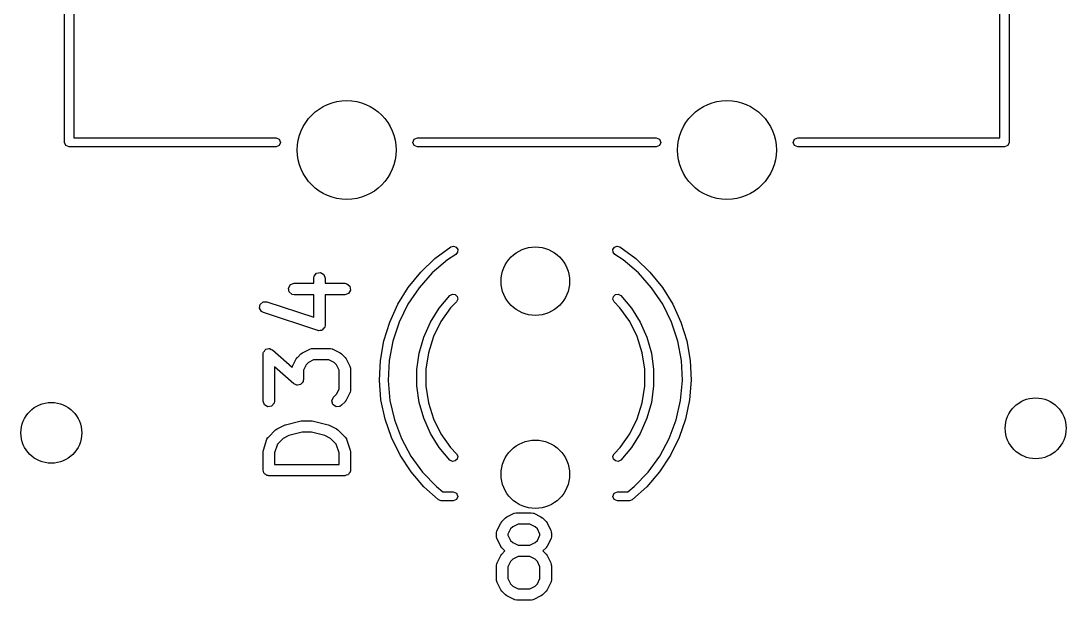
# Model space of a CAD drawing. Extents: x 36 to 247, y -101 to -40.
# Drawn here: x 74.35 to 88.1, y -95 to -87.38 of the extents above; entities that cross this region are included whole.
import ezdxf

# ---------------------------------------------------------------- set-up
doc = ezdxf.new("R2010")
doc.units = 0
doc.layers.add('BLACK', color=7, linetype='CONTINUOUS')

msp = doc.modelspace()

# ---------------------------------------------------------------- linework, layer by layer
at = {"layer": 'BLACK', "linetype": 'CONTINUOUS'}
for p, q in [((74.93, -88.98), (74.93, -76.68)), ((87.35, -76.68), (87.35, -88.98)), ((75.05, -76.74), (75.05, -88.92)), ((87.23, -88.92), (87.23, -76.74)), ((75.05, -88.92), (77.71, -88.92)), ((77.71, -88.92), (77.752426, -88.937574)), ((79.527574, -88.937574), (79.57, -88.92)), ((79.57, -88.92), (82.71, -88.92)), ((82.71, -88.92), (82.752426, -88.937574)), ((84.527574, -88.937574), (84.57, -88.92)), ((84.57, -88.92), (87.23, -88.92)), ((74.947574, -89.022426), (74.93, -88.98)), ((74.99, -89.04), (74.947574, -89.022426)), ((77.71, -89.04), (74.99, -89.04)), ((77.752426, -89.022426), (77.71, -89.04)), ((77.752426, -88.937574), (77.77, -88.98)), ((77.77, -88.98), (77.752426, -89.022426)), ((79.51, -88.98), (79.527574, -88.937574)), ((79.527574, -89.022426), (79.51, -88.98)), ((79.57, -89.04), (79.527574, -89.022426)), ((82.71, -89.04), (79.57, -89.04)), ((82.752426, -89.022426), (82.71, -89.04)), ((82.752426, -88.937574), (82.77, -88.98)), ((82.77, -88.98), (82.752426, -89.022426)), ((84.51, -88.98), (84.527574, -88.937574)), ((84.527574, -89.022426), (84.51, -88.98)), ((84.57, -89.04), (84.527574, -89.022426)), ((87.29, -89.04), (84.57, -89.04)), ((87.332426, -89.022426), (87.29, -89.04)), ((87.35, -88.98), (87.332426, -89.022426)), ((79.800254, -90.506317), (80.008872, -90.352244)), ((80.008871, -90.352243), (80.044719, -90.342757)), ((80.008872, -90.352244), (80.008871, -90.352243)), ((80.044719, -90.342757), (80.079297, -90.356155)), ((80.097339, -90.424342), (80.073913, -90.453087)), ((80.079297, -90.356155), (80.099396, -90.387317)), ((80.099396, -90.387317), (80.097339, -90.424342)), ((82.140604, -90.387317), (82.160703, -90.356155)), ((82.142661, -90.424342), (82.140604, -90.387317)), ((82.166087, -90.453087), (82.142661, -90.424342)), ((82.160703, -90.356155), (82.195281, -90.342757)), ((82.195281, -90.342757), (82.231129, -90.352243)), ((82.231129, -90.352243), (82.231128, -90.352244)), ((82.231128, -90.352244), (82.439746, -90.506317)), ((79.612758, -90.685497), (79.800254, -90.506317)), ((79.963711, -90.52409), (79.764615, -90.69469)), ((80.073913, -90.453088), (79.963711, -90.52409)), ((80.073913, -90.453087), (80.073913, -90.453088)), ((82.166087, -90.453088), (82.166087, -90.453087)), ((82.276289, -90.52409), (82.166087, -90.453088)), ((82.475385, -90.69469), (82.276289, -90.52409)), ((82.439746, -90.506317), (82.627242, -90.685497)), ((78.211008, -90.739824), (78.243985, -90.700524)), ((78.243985, -90.700524), (78.294509, -90.691615)), ((78.294509, -90.691615), (78.338938, -90.717267)), ((79.449386, -90.886916), (79.612758, -90.685497)), ((79.764615, -90.69469), (79.590416, -90.890645)), ((82.649584, -90.890645), (82.475385, -90.69469)), ((82.627242, -90.685497), (82.790614, -90.886916)), ((77.874291, -90.895309), (77.899943, -90.85088)), ((77.899943, -90.85088), (77.948152, -90.833333)), ((77.948152, -90.833333), (78.206485, -90.833333)), ((78.206485, -90.765476), (78.211008, -90.739824)), ((78.206485, -90.833333), (78.206485, -90.765476)), ((78.338938, -90.717267), (78.356485, -90.765476)), ((78.356485, -90.765476), (78.356485, -90.833333)), ((78.356485, -90.833333), (78.614819, -90.833333)), ((78.614819, -90.833333), (78.640471, -90.837856)), ((78.640471, -90.837856), (78.679771, -90.870833)), ((77.8832, -90.945833), (77.874291, -90.895309)), ((77.9225, -90.97881), (77.8832, -90.945833)), ((77.948152, -90.983333), (77.9225, -90.97881)), ((78.206485, -90.983333), (77.948152, -90.983333)), ((78.206485, -91.280466), (78.206485, -90.983333)), ((78.614819, -90.983333), (78.356485, -90.983333)), ((78.356485, -90.983333), (78.356485, -91.384523)), ((78.663028, -90.965786), (78.614819, -90.983333)), ((78.68868, -90.921357), (78.663028, -90.965786)), ((78.679771, -90.870833), (78.68868, -90.921357)), ((79.312751, -91.10735), (79.449386, -90.886916)), ((79.590416, -90.890645), (79.444314, -91.108355)), ((79.99697, -90.992225), (80.029697, -90.97479)), ((80.029697, -90.97479), (80.066422, -90.979921)), ((80.066422, -90.979921), (80.093117, -91.00566)), ((82.146883, -91.00566), (82.173578, -90.979921)), ((82.173578, -90.979921), (82.210303, -90.97479)), ((82.210303, -90.97479), (82.24303, -90.992225)), ((82.795686, -91.108355), (82.649584, -90.890645)), ((82.790614, -90.886916), (82.927249, -91.10735)), ((77.493723, -91.161464), (77.501248, -91.110715)), ((77.501248, -91.110715), (77.539633, -91.076678)), ((77.539633, -91.076678), (77.590917, -91.075277)), ((77.590917, -91.075277), (78.206485, -91.280466)), ((79.205041, -91.34327), (79.312751, -91.10735)), ((79.444314, -91.108355), (79.328993, -91.343822)), ((79.857352, -91.158858), (79.99697, -90.992225)), ((80.083357, -91.075516), (80.006546, -91.155196)), ((80.099586, -91.042173), (80.083356, -91.075515)), ((80.083356, -91.075515), (80.083357, -91.075516)), ((80.093117, -91.00566), (80.099586, -91.042173)), ((82.140414, -91.042173), (82.146883, -91.00566)), ((82.156644, -91.075515), (82.140414, -91.042173)), ((82.156643, -91.075516), (82.156644, -91.075515)), ((82.233454, -91.155196), (82.156643, -91.075516)), ((82.24303, -90.992225), (82.382648, -91.158858)), ((82.911007, -91.343822), (82.795686, -91.108355)), ((82.927249, -91.10735), (83.034959, -91.34327)), ((77.520578, -91.205176), (77.493723, -91.161464)), ((77.543483, -91.217579), (77.520578, -91.205176)), ((78.257767, -91.455674), (77.543483, -91.217579)), ((79.742253, -91.343282), (79.857352, -91.158858)), ((80.006546, -91.155196), (79.879065, -91.33615)), ((82.360935, -91.33615), (82.233454, -91.155196)), ((82.382648, -91.158858), (82.497747, -91.343282)), ((78.356485, -91.384523), (78.351962, -91.410175)), ((79.12798, -91.590902), (79.205041, -91.34327)), ((79.328993, -91.343822), (79.246572, -91.592721)), ((79.653911, -91.541916), (79.742253, -91.343282)), ((79.879065, -91.33615), (79.780733, -91.534459)), ((82.459267, -91.534459), (82.360935, -91.33615)), ((82.497747, -91.343282), (82.586089, -91.541916)), ((82.993428, -91.592721), (82.911007, -91.343822)), ((83.034959, -91.34327), (83.11202, -91.590902)), ((78.263496, -91.455517), (78.257767, -91.455674)), ((78.268461, -91.458384), (78.263496, -91.455517)), ((78.288607, -91.454831), (78.268461, -91.458384)), ((78.309051, -91.454273), (78.288607, -91.454831)), ((78.313339, -91.45047), (78.309051, -91.454273)), ((78.318985, -91.449475), (78.313339, -91.45047)), ((78.332134, -91.433804), (78.318985, -91.449475)), ((78.347437, -91.420235), (78.332134, -91.433804)), ((78.348277, -91.414565), (78.347437, -91.420235)), ((78.351962, -91.410175), (78.348277, -91.414565)), ((79.780733, -91.534459), (79.713861, -91.745465)), ((82.526139, -91.745465), (82.459267, -91.534459)), ((79.0828, -91.846282), (79.12798, -91.590902)), ((79.246572, -91.592721), (79.198564, -91.850478)), ((79.594039, -91.750902), (79.653911, -91.541916)), ((82.586089, -91.541916), (82.645961, -91.750902)), ((83.041436, -91.850478), (82.993428, -91.592721)), ((83.11202, -91.590902), (83.1572, -91.846282)), ((77.539819, -91.765476), (77.541777, -91.754367)), ((77.539819, -92.384523), (77.539819, -91.765476)), ((77.541244, -91.750926), (77.542853, -91.748267)), ((77.541777, -91.754367), (77.541244, -91.750926)), ((77.542853, -91.748267), (77.544342, -91.739824)), ((77.544342, -91.739824), (77.557338, -91.724335)), ((77.557338, -91.724335), (77.567809, -91.707037)), ((77.567809, -91.707037), (77.573473, -91.705107)), ((77.573473, -91.705107), (77.577319, -91.700524)), ((77.577319, -91.700524), (77.597231, -91.697012)), ((77.597231, -91.697012), (77.616371, -91.690492)), ((77.616371, -91.690492), (77.621949, -91.692654)), ((77.621949, -91.692654), (77.627843, -91.691615)), ((77.627843, -91.691615), (77.645355, -91.701726)), ((77.645355, -91.701726), (77.664207, -91.709033)), ((77.664207, -91.709033), (77.924196, -91.936523)), ((77.976308, -91.827173), (77.989666, -91.809162)), ((77.989666, -91.809162), (77.990357, -91.807681)), ((77.990357, -91.807681), (78.037976, -91.760062)), ((78.037976, -91.760062), (78.056342, -91.747202)), ((78.056342, -91.747202), (78.057468, -91.746013)), ((78.057468, -91.746013), (78.152706, -91.698394)), ((78.152706, -91.698394), (78.177672, -91.690968)), ((78.177672, -91.690968), (78.182033, -91.692009)), ((78.182033, -91.692009), (78.186247, -91.690476)), ((78.186247, -91.690476), (78.424342, -91.690476)), ((78.424342, -91.690476), (78.449994, -91.694999)), ((78.449994, -91.694999), (78.453429, -91.697881)), ((78.453429, -91.697881), (78.457883, -91.698394)), ((78.457883, -91.698394), (78.553121, -91.746013)), ((78.553121, -91.746013), (78.571129, -91.759369)), ((78.571129, -91.759369), (78.572612, -91.760061)), ((78.572612, -91.760061), (78.620232, -91.80768)), ((78.620232, -91.80768), (78.633094, -91.826048)), ((79.563801, -91.966182), (79.594039, -91.750902)), ((79.713861, -91.745465), (79.680019, -91.964212)), ((82.559981, -91.964212), (82.526139, -91.745465)), ((82.645961, -91.750902), (82.676199, -91.966182)), ((77.946383, -92.155252), (77.689819, -91.930758)), ((77.689819, -91.930758), (77.689819, -92.384523)), ((77.924196, -91.936523), (77.925294, -91.9303)), ((77.925294, -91.9303), (77.928176, -91.926864)), ((77.928176, -91.926864), (77.928689, -91.922411)), ((77.928689, -91.922411), (77.976308, -91.827173)), ((78.105029, -91.905141), (78.070771, -91.973657)), ((78.135436, -91.874734), (78.105029, -91.905141)), ((78.203952, -91.840476), (78.135436, -91.874734)), ((78.406637, -91.840476), (78.203952, -91.840476)), ((78.475153, -91.874734), (78.406637, -91.840476)), ((78.505561, -91.905141), (78.475153, -91.874734)), ((78.539819, -91.973657), (78.505561, -91.905141)), ((78.633094, -91.826048), (78.634282, -91.827173)), ((78.634282, -91.827173), (78.681901, -91.922411)), ((78.681901, -91.922411), (78.689327, -91.947377)), ((78.689327, -91.947377), (78.688285, -91.951738)), ((78.688285, -91.951738), (78.689819, -91.955952)), ((79.070225, -92.105323), (79.0828, -91.846282)), ((79.198564, -91.850478), (79.185852, -92.11236)), ((83.054148, -92.11236), (83.041436, -91.850478)), ((83.1572, -91.846282), (83.169775, -92.105323)), ((78.070771, -91.973657), (78.070771, -92.098809)), ((78.539819, -92.223961), (78.539819, -91.973657)), ((78.689819, -91.955952), (78.689819, -92.241666)), ((79.563784, -92.183575), (79.563801, -91.966182)), ((79.680019, -91.964212), (79.680001, -92.185562)), ((82.559999, -92.185562), (82.559981, -91.964212)), ((82.676199, -91.966182), (82.676216, -92.183575)), ((77.965234, -92.162558), (77.946383, -92.155252)), ((77.982747, -92.17267), (77.965234, -92.162558)), ((77.98864, -92.17163), (77.982747, -92.17267)), ((77.994219, -92.173793), (77.98864, -92.17163)), ((78.013358, -92.167272), (77.994219, -92.173793)), ((78.033271, -92.163761), (78.013358, -92.167272)), ((78.037116, -92.159177), (78.033271, -92.163761)), ((78.042781, -92.157248), (78.037116, -92.159177)), ((78.053251, -92.139949), (78.042781, -92.157248)), ((78.066248, -92.124461), (78.053251, -92.139949)), ((78.067736, -92.116017), (78.066248, -92.124461)), ((78.069346, -92.113359), (78.067736, -92.116017)), ((78.070771, -92.098809), (78.068812, -92.109917)), ((78.068812, -92.109917), (78.069346, -92.113359)), ((78.505561, -92.292476), (78.539819, -92.223961)), ((79.090457, -92.363878), (79.070225, -92.105323)), ((79.185852, -92.11236), (79.208668, -92.373555)), ((79.593988, -92.398859), (79.563784, -92.183575)), ((79.680001, -92.185562), (79.713809, -92.404315)), ((82.526191, -92.404315), (82.559999, -92.185562)), ((82.676216, -92.183575), (82.646012, -92.398859)), ((83.031332, -92.373555), (83.054148, -92.11236)), ((83.169775, -92.105323), (83.149543, -92.363878)), ((78.444866, -92.377986), (78.466548, -92.331489)), ((78.466548, -92.331489), (78.505561, -92.292476)), ((78.681901, -92.275207), (78.634282, -92.370445)), ((78.682413, -92.270753), (78.681901, -92.275207)), ((78.685296, -92.267318), (78.682413, -92.270753)), ((78.689819, -92.241666), (78.685296, -92.267318)), ((79.143171, -92.61781), (79.090457, -92.363878)), ((83.149543, -92.363878), (83.096829, -92.61781)), ((77.557366, -92.432732), (77.539819, -92.384523)), ((77.601795, -92.458384), (77.557366, -92.432732)), ((77.652319, -92.449475), (77.601795, -92.458384)), ((77.685296, -92.410175), (77.652319, -92.449475)), ((77.689819, -92.384523), (77.685296, -92.410175)), ((78.458143, -92.427541), (78.444866, -92.377986)), ((78.500168, -92.456967), (78.458143, -92.427541)), ((78.551275, -92.452497), (78.500168, -92.456967)), ((78.572612, -92.437557), (78.551275, -92.452497)), ((78.620232, -92.389938), (78.572612, -92.437557)), ((78.620922, -92.388456), (78.620232, -92.389938)), ((78.634282, -92.370445), (78.620922, -92.388456)), ((79.208668, -92.373555), (79.266594, -92.629266)), ((79.653827, -92.607855), (79.593988, -92.398859)), ((79.713809, -92.404315), (79.780649, -92.615332)), ((82.459351, -92.615332), (82.526191, -92.404315)), ((82.646012, -92.398859), (82.586173, -92.607855)), ((82.973406, -92.629266), (83.031332, -92.373555)), ((79.227524, -92.863054), (79.143171, -92.61781)), ((79.266594, -92.629266), (79.358565, -92.874796)), ((79.742139, -92.806502), (79.653827, -92.607855)), ((79.780649, -92.615332), (79.878949, -92.813656)), ((82.361051, -92.813656), (82.459351, -92.615332)), ((82.586173, -92.607855), (82.497861, -92.806502)), ((82.881435, -92.874796), (82.973406, -92.629266)), ((83.096829, -92.61781), (83.012476, -92.863054)), ((77.609405, -92.8553), (77.704643, -92.760062)), ((77.704643, -92.760062), (77.723011, -92.747199)), ((77.723011, -92.747199), (77.724135, -92.746013)), ((77.724135, -92.746013), (77.819373, -92.698394)), ((77.819373, -92.698394), (77.831779, -92.694703)), ((77.831779, -92.694703), (77.834724, -92.692715)), ((77.834724, -92.692715), (78.0252, -92.645096)), ((78.0252, -92.645096), (78.040132, -92.644042)), ((78.040132, -92.644042), (78.04339, -92.642857)), ((78.04339, -92.642857), (78.186247, -92.642857)), ((78.186247, -92.642857), (78.200988, -92.645456)), ((78.200988, -92.645456), (78.204437, -92.645096)), ((78.204437, -92.645096), (78.394913, -92.692715)), ((78.394913, -92.692715), (78.406735, -92.697987)), ((78.406735, -92.697987), (78.410264, -92.698394)), ((78.410264, -92.698394), (78.505502, -92.746013)), ((78.505502, -92.746013), (78.523512, -92.759371)), ((78.523512, -92.759371), (78.524994, -92.760062)), ((78.524994, -92.760062), (78.620233, -92.8553)), ((77.543668, -93.027473), (77.591287, -92.884616)), ((77.591287, -92.884616), (77.603689, -92.861711)), ((77.603689, -92.861711), (77.60751, -92.859363)), ((77.60751, -92.859363), (77.609405, -92.8553)), ((77.802103, -92.874734), (77.72799, -92.948846)), ((77.87909, -92.83624), (77.802103, -92.874734)), ((78.052624, -92.792857), (77.87909, -92.83624)), ((78.177013, -92.792857), (78.052624, -92.792857)), ((78.350547, -92.83624), (78.177013, -92.792857)), ((78.427534, -92.874734), (78.350547, -92.83624)), ((78.501648, -92.948847), (78.427534, -92.874734)), ((78.620233, -92.8553), (78.635174, -92.876637)), ((78.635174, -92.876637), (78.635564, -92.881105)), ((78.635564, -92.881105), (78.638351, -92.884616)), ((78.638351, -92.884616), (78.68597, -93.027472)), ((79.342165, -93.095685), (79.227524, -92.863054)), ((79.358565, -92.874796), (79.482893, -93.105634)), ((79.857208, -92.990944), (79.742139, -92.806502)), ((79.878949, -92.813656), (80.006402, -92.99463)), ((82.233598, -92.99463), (82.361051, -92.813656)), ((82.497861, -92.806502), (82.382792, -92.990944)), ((82.757107, -93.105634), (82.881435, -92.874796)), ((83.012476, -92.863054), (82.897835, -93.095685)), ((77.539819, -93.05119), (77.543712, -93.029107)), ((77.539819, -93.289285), (77.539819, -93.05119)), ((77.543712, -93.029107), (77.543668, -93.027473)), ((77.72799, -92.948846), (77.689819, -93.06336)), ((78.539819, -93.06336), (78.501648, -92.948847)), ((78.68597, -93.027472), (78.689259, -93.049652)), ((78.689259, -93.049652), (78.689819, -93.05119)), ((78.689819, -93.05119), (78.689819, -93.289285)), ((79.996801, -93.157599), (79.857208, -92.990944)), ((80.006402, -92.99463), (80.083201, -93.074322)), ((82.156799, -93.074322), (82.233598, -92.99463)), ((82.382792, -92.990944), (82.243199, -93.157599)), ((77.689819, -93.06336), (77.689819, -93.214285)), ((78.539819, -93.214285), (78.539819, -93.06336)), ((79.48526, -93.311981), (79.342165, -93.095685)), ((79.482893, -93.105634), (79.637293, -93.31754)), ((80.029525, -93.17504), (79.9968, -93.157599)), ((79.9968, -93.157599), (79.996801, -93.157599)), ((80.066251, -93.169914), (80.029525, -93.17504)), ((80.09295, -93.14418), (80.066251, -93.169914)), ((80.083201, -93.074322), (80.0832, -93.074323)), ((80.0832, -93.074323), (80.099424, -93.107667)), ((80.099424, -93.107667), (80.09295, -93.14418)), ((82.140576, -93.107667), (82.1568, -93.074323)), ((82.14705, -93.14418), (82.140576, -93.107667)), ((82.173749, -93.169914), (82.14705, -93.14418)), ((82.1568, -93.074323), (82.156799, -93.074322)), ((82.210475, -93.17504), (82.173749, -93.169914)), ((82.2432, -93.157599), (82.210475, -93.17504)), ((82.243199, -93.157599), (82.2432, -93.157599)), ((82.602707, -93.31754), (82.757107, -93.105634)), ((82.897835, -93.095685), (82.75474, -93.311981)), ((77.546482, -93.307593), (77.539819, -93.289285)), ((77.549867, -93.326785), (77.546482, -93.307593)), ((77.555051, -93.331135), (77.549867, -93.326785)), ((77.689819, -93.214285), (78.539819, -93.214285)), ((78.685296, -93.314937), (78.67277, -93.329864)), ((78.687013, -93.305194), (78.685296, -93.314937)), ((78.68868, -93.302309), (78.687013, -93.305194)), ((78.689819, -93.289285), (78.688101, -93.299026)), ((78.688101, -93.299026), (78.68868, -93.302309)), ((79.654519, -93.508479), (79.48526, -93.311981)), ((79.637293, -93.31754), (79.818929, -93.506622)), ((82.421071, -93.506622), (82.602707, -93.31754)), ((82.75474, -93.311981), (82.585481, -93.508479)), ((77.557366, -93.337494), (77.555051, -93.331135)), ((77.574239, -93.347236), (77.557366, -93.337494)), ((77.589167, -93.359762), (77.574239, -93.347236)), ((77.598909, -93.361479), (77.589167, -93.359762)), ((77.601795, -93.363146), (77.598909, -93.361479)), ((77.605077, -93.362567), (77.601795, -93.363146)), ((77.614819, -93.364285), (77.605077, -93.362567)), ((78.614819, -93.364285), (77.614819, -93.364285)), ((78.633127, -93.357621), (78.614819, -93.364285)), ((78.652319, -93.354237), (78.633127, -93.357621)), ((78.656669, -93.349052), (78.652319, -93.354237)), ((78.663028, -93.346738), (78.656669, -93.349052)), ((78.67277, -93.329864), (78.663028, -93.346738)), ((79.841251, -93.676646), (79.654519, -93.508479)), ((79.818929, -93.506622), (79.905351, -93.575)), ((79.905351, -93.575), (80.04, -93.575)), ((80.04, -93.575), (80.082426, -93.592574)), ((80.082426, -93.592574), (80.1, -93.635)), ((82.14, -93.635), (82.157574, -93.592574)), ((82.157574, -93.592574), (82.2, -93.575)), ((82.2, -93.575), (82.334649, -93.575)), ((82.334649, -93.575), (82.421071, -93.506622)), ((82.585481, -93.508479), (82.398748, -93.676646)), ((79.841574, -93.677426), (79.841251, -93.676646)), ((79.842578, -93.677841), (79.841574, -93.677426)), ((79.847233, -93.682034), (79.842578, -93.677841)), ((79.847232, -93.682035), (79.847233, -93.682034)), ((79.881993, -93.694948), (79.847232, -93.682035)), ((79.883116, -93.694633), (79.881993, -93.694948)), ((79.884, -93.695), (79.883116, -93.694633)), ((80.04, -93.695), (79.884, -93.695)), ((80.082426, -93.677426), (80.04, -93.695)), ((80.1, -93.635), (80.082426, -93.677426)), ((82.157574, -93.677426), (82.14, -93.635)), ((82.2, -93.695), (82.157574, -93.677426)), ((82.356, -93.695), (82.2, -93.695)), ((82.356883, -93.694633), (82.356, -93.695)), ((82.358007, -93.694948), (82.356883, -93.694633)), ((82.392768, -93.682035), (82.358007, -93.694948)), ((82.397421, -93.677841), (82.392767, -93.682034)), ((82.392767, -93.682034), (82.392768, -93.682035)), ((82.398426, -93.677426), (82.397421, -93.677841)), ((82.398748, -93.676646), (82.398426, -93.677426)), ((80.745983, -93.905356), (80.841221, -93.857737)), ((80.841221, -93.857737), (80.866187, -93.850311)), ((80.866187, -93.850311), (80.870548, -93.851352)), ((80.870548, -93.851352), (80.874762, -93.849819)), ((80.874762, -93.849819), (81.065238, -93.849819)), ((81.065238, -93.849819), (81.09089, -93.854342)), ((81.09089, -93.854342), (81.094325, -93.857224)), ((81.094325, -93.857224), (81.098779, -93.857737)), ((81.098779, -93.857737), (81.194017, -93.905356)), ((80.617204, -94.081754), (80.664823, -93.986516)), ((80.664823, -93.986516), (80.678181, -93.968505)), ((80.678181, -93.968505), (80.678872, -93.967024)), ((80.678872, -93.967024), (80.726491, -93.919405)), ((80.726491, -93.919405), (80.744857, -93.906545)), ((80.744857, -93.906545), (80.745983, -93.905356)), ((80.892467, -93.999819), (80.823951, -94.034077)), ((81.047533, -93.999819), (80.892467, -93.999819)), ((81.116049, -94.034077), (81.047533, -93.999819)), ((81.194017, -93.905356), (81.212027, -93.918714)), ((81.212027, -93.918714), (81.213509, -93.919405)), ((81.213509, -93.919405), (81.261128, -93.967024)), ((81.261128, -93.967024), (81.273987, -93.98539)), ((81.273987, -93.98539), (81.275177, -93.986516)), ((81.275177, -93.986516), (81.322796, -94.081754)), ((80.609286, -94.115295), (80.613809, -94.089643)), ((80.609286, -94.162914), (80.609286, -94.115295)), ((80.613809, -94.089643), (80.616691, -94.086207)), ((80.616691, -94.086207), (80.617204, -94.081754)), ((80.793544, -94.064484), (80.759286, -94.133)), ((80.759286, -94.133), (80.759286, -94.145209)), ((80.759286, -94.145209), (80.793544, -94.213725)), ((80.823951, -94.034077), (80.793544, -94.064484)), ((81.146456, -94.064484), (81.116049, -94.034077)), ((81.180714, -94.133), (81.146456, -94.064484)), ((81.146456, -94.213725), (81.180714, -94.145209)), ((81.180714, -94.145209), (81.180714, -94.133)), ((81.322796, -94.081754), (81.330222, -94.10672)), ((81.330222, -94.10672), (81.32918, -94.111081)), ((81.32918, -94.111081), (81.330714, -94.115295)), ((81.330714, -94.115295), (81.330714, -94.162914)), ((80.610819, -94.167127), (80.609286, -94.162914)), ((80.609778, -94.171488), (80.610819, -94.167127)), ((80.617204, -94.196455), (80.609778, -94.171488)), ((80.664823, -94.291693), (80.617204, -94.196455)), ((80.793544, -94.213725), (80.823951, -94.244132)), ((80.823951, -94.244132), (80.892467, -94.27839)), ((80.892467, -94.27839), (81.047533, -94.27839)), ((81.047533, -94.27839), (81.116049, -94.244132)), ((81.116049, -94.244132), (81.146456, -94.213725)), ((81.322796, -94.196455), (81.275177, -94.291693)), ((81.323308, -94.192001), (81.322796, -94.196455)), ((81.326191, -94.188566), (81.323308, -94.192001)), ((81.330714, -94.162914), (81.326191, -94.188566)), ((80.617204, -94.510325), (80.664823, -94.415087)), ((80.666012, -94.292818), (80.664823, -94.291693)), ((80.664823, -94.415087), (80.678181, -94.397076)), ((80.678872, -94.311185), (80.666012, -94.292818)), ((80.678181, -94.397076), (80.678872, -94.395595)), ((80.721077, -94.35339), (80.678872, -94.311185)), ((80.678872, -94.395595), (80.721077, -94.35339)), ((81.261128, -94.311185), (81.218923, -94.35339)), ((81.218923, -94.35339), (81.261128, -94.395595)), ((81.261819, -94.309703), (81.261128, -94.311185)), ((81.261128, -94.395595), (81.273987, -94.413961)), ((81.275177, -94.291693), (81.261819, -94.309703)), ((81.273987, -94.413961), (81.275177, -94.415087)), ((81.275177, -94.415087), (81.322796, -94.510325)), ((80.609286, -94.543866), (80.613809, -94.518214)), ((80.609286, -94.734342), (80.609286, -94.543866)), ((80.613809, -94.518214), (80.616691, -94.514778)), ((80.616691, -94.514778), (80.617204, -94.510325)), ((80.793544, -94.493055), (80.759286, -94.561571)), ((80.759286, -94.561571), (80.759286, -94.716637)), ((80.823951, -94.462648), (80.793544, -94.493055)), ((80.892467, -94.42839), (80.823951, -94.462648)), ((81.047533, -94.42839), (80.892467, -94.42839)), ((81.116049, -94.462648), (81.047533, -94.42839)), ((81.146456, -94.493055), (81.116049, -94.462648)), ((81.180714, -94.561571), (81.146456, -94.493055)), ((81.180714, -94.716637), (81.180714, -94.561571)), ((81.322796, -94.510325), (81.330222, -94.535291)), ((81.330222, -94.535291), (81.32918, -94.539652)), ((81.32918, -94.539652), (81.330714, -94.543866)), ((81.330714, -94.543866), (81.330714, -94.734342)), ((80.610819, -94.738555), (80.609286, -94.734342)), ((80.609778, -94.742916), (80.610819, -94.738555)), ((80.617204, -94.767883), (80.609778, -94.742916)), ((80.664823, -94.863121), (80.617204, -94.767883)), ((80.759286, -94.716637), (80.793544, -94.785153)), ((80.793544, -94.785153), (80.823951, -94.815561)), ((80.823951, -94.815561), (80.892467, -94.849819)), ((81.047533, -94.849819), (81.116048, -94.815561)), ((81.116048, -94.815561), (81.146455, -94.785153)), ((81.146455, -94.785153), (81.180714, -94.716637)), ((81.322796, -94.767883), (81.275177, -94.863121)), ((81.323308, -94.763429), (81.322796, -94.767883)), ((81.326191, -94.759994), (81.323308, -94.763429)), ((81.330714, -94.734342), (81.326191, -94.759994)), ((80.666011, -94.864246), (80.664823, -94.863121)), ((80.678871, -94.882612), (80.666011, -94.864246)), ((80.72649, -94.930232), (80.678871, -94.882612)), ((80.727971, -94.930922), (80.72649, -94.930232)), ((80.745983, -94.944282), (80.727971, -94.930922)), ((80.841221, -94.991901), (80.745983, -94.944282)), ((80.892467, -94.849819), (81.047533, -94.849819)), ((81.194017, -94.944282), (81.098779, -94.991901)), ((81.195141, -94.943094), (81.194017, -94.944282)), ((81.21351, -94.930232), (81.195141, -94.943094)), ((81.261128, -94.882613), (81.21351, -94.930232)), ((81.261818, -94.881131), (81.261128, -94.882613)), ((81.275177, -94.863121), (81.261818, -94.881131)), ((80.845674, -94.992413), (80.841221, -94.991901)), ((80.84911, -94.995296), (80.845674, -94.992413)), ((80.874762, -94.999819), (80.84911, -94.995296)), ((81.065238, -94.999819), (80.874762, -94.999819)), ((81.069451, -94.998285), (81.065238, -94.999819)), ((81.073812, -94.999327), (81.069451, -94.998285)), ((81.098779, -94.991901), (81.073812, -94.999327))]:
    msp.add_line(p, q, dxfattribs=at)
at = {"layer": 'BLACK'}
for centre, radius in [((78.64, -89.08), 0.65), ((83.64, -89.08), 0.65), ((81.12, -90.805), 0.45), ((87.7, -92.74), 0.4), ((74.755, -92.8), 0.4), ((81.12, -93.345), 0.45)]:
    msp.add_circle(centre, radius, dxfattribs=at)

doc.saveas('drawing.dxf')
